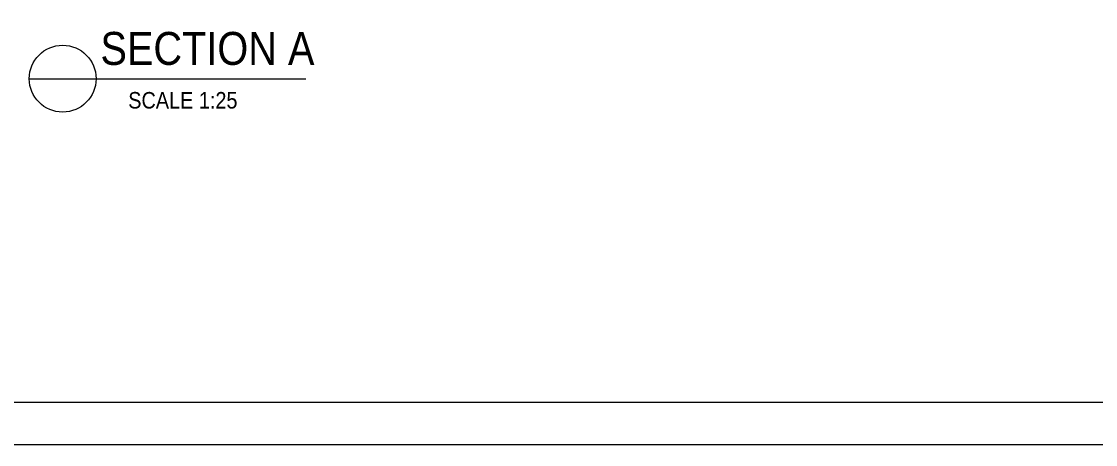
# Model space of a CAD drawing. Header units: millimetres. Extents: x -322387 to 1539330, y -108868 to 282714.
# Drawn here: x -322255.24 to -322242.16, y -108867.52 to -108862.36 of the extents above; entities that cross this region are included whole.
import ezdxf

# ---------------------------------------------------------------- set-up
doc = ezdxf.new("R2010")
doc.units = ezdxf.units.MM
doc.header["$MEASUREMENT"] = 0
doc.linetypes.add('DASHED2', pattern=[0.375, 0.25, -0.125])
for name, color, linetype, lineweight in [('DIM', 1, 'Continuous', 5), ('l1', 5, 'Continuous', 5), ('LEGEND', 1, 'DASHED2', 50), ('XR-KOP A3_MOZART$0$KOP-A1$0$A-GRSKOP', 1, 'Continuous', 5)]:
    doc.layers.add(name, color=color, linetype=linetype, lineweight=lineweight)
doc.styles.add('40', font='arial.ttf', dxfattribs={"width": 0.9, "height": 100})

# ---------------------------------------------------------------- blocks, each defined once
blk = doc.blocks.new('hsdh')
at = {"layer": 'XR-KOP A3_MOZART$0$KOP-A1$0$A-GRSKOP', "color": 0, "linetype": 'Continuous', "lineweight": 5}
blk.add_lwpolyline([(145480, 82601), (107945, 82601), (107945, 56197), (145480, 56197)], close=True, dxfattribs=at)
at = {"layer": 'XR-KOP A3_MOZART$0$KOP-A1$0$A-GRSKOP', "color": 5, "linetype": 'Continuous', "lineweight": 5}
blk.add_lwpolyline([(145017, 82138), (108409, 82138), (108409, 56660), (145017, 56660)], close=True, dxfattribs=at)

msp = doc.modelspace()

# ---------------------------------------------------------------- linework, layer by layer
at = {"layer": 'l1'}
msp.add_line((-322255.146, -108863.0541), (-322251.7789, -108863.0541), dxfattribs=at)
msp.add_circle((-322254.7391, -108863.0541), 0.4069, dxfattribs=at)

# ---------------------------------------------------------------- block references
at = {"layer": 'LEGEND', "xscale": 0.00111896417510141, "yscale": 0.00111896417510141, "zscale": 0.00111896417510141}
msp.add_blockref('hsdh', (-322381.7199, -108930.3974), dxfattribs=at)

# ---------------------------------------------------------------- texts
at = {"layer": 'DIM', "attachment_point": 5, "style": '40'}
for s, insert, char_height in [('{\\fCentury Gothic|b0|i0|c0|p34;SECTION A}', (-322252.9758, -108862.6881), 0.401852), ('{\\fCentury Gothic|b0|i0|c0|p34;SCALE 1:25}', (-322253.2751, -108863.3189), 0.200926)]:
    msp.add_mtext(s, dxfattribs=dict(at, insert=insert, char_height=char_height))

doc.saveas('drawing.dxf')
